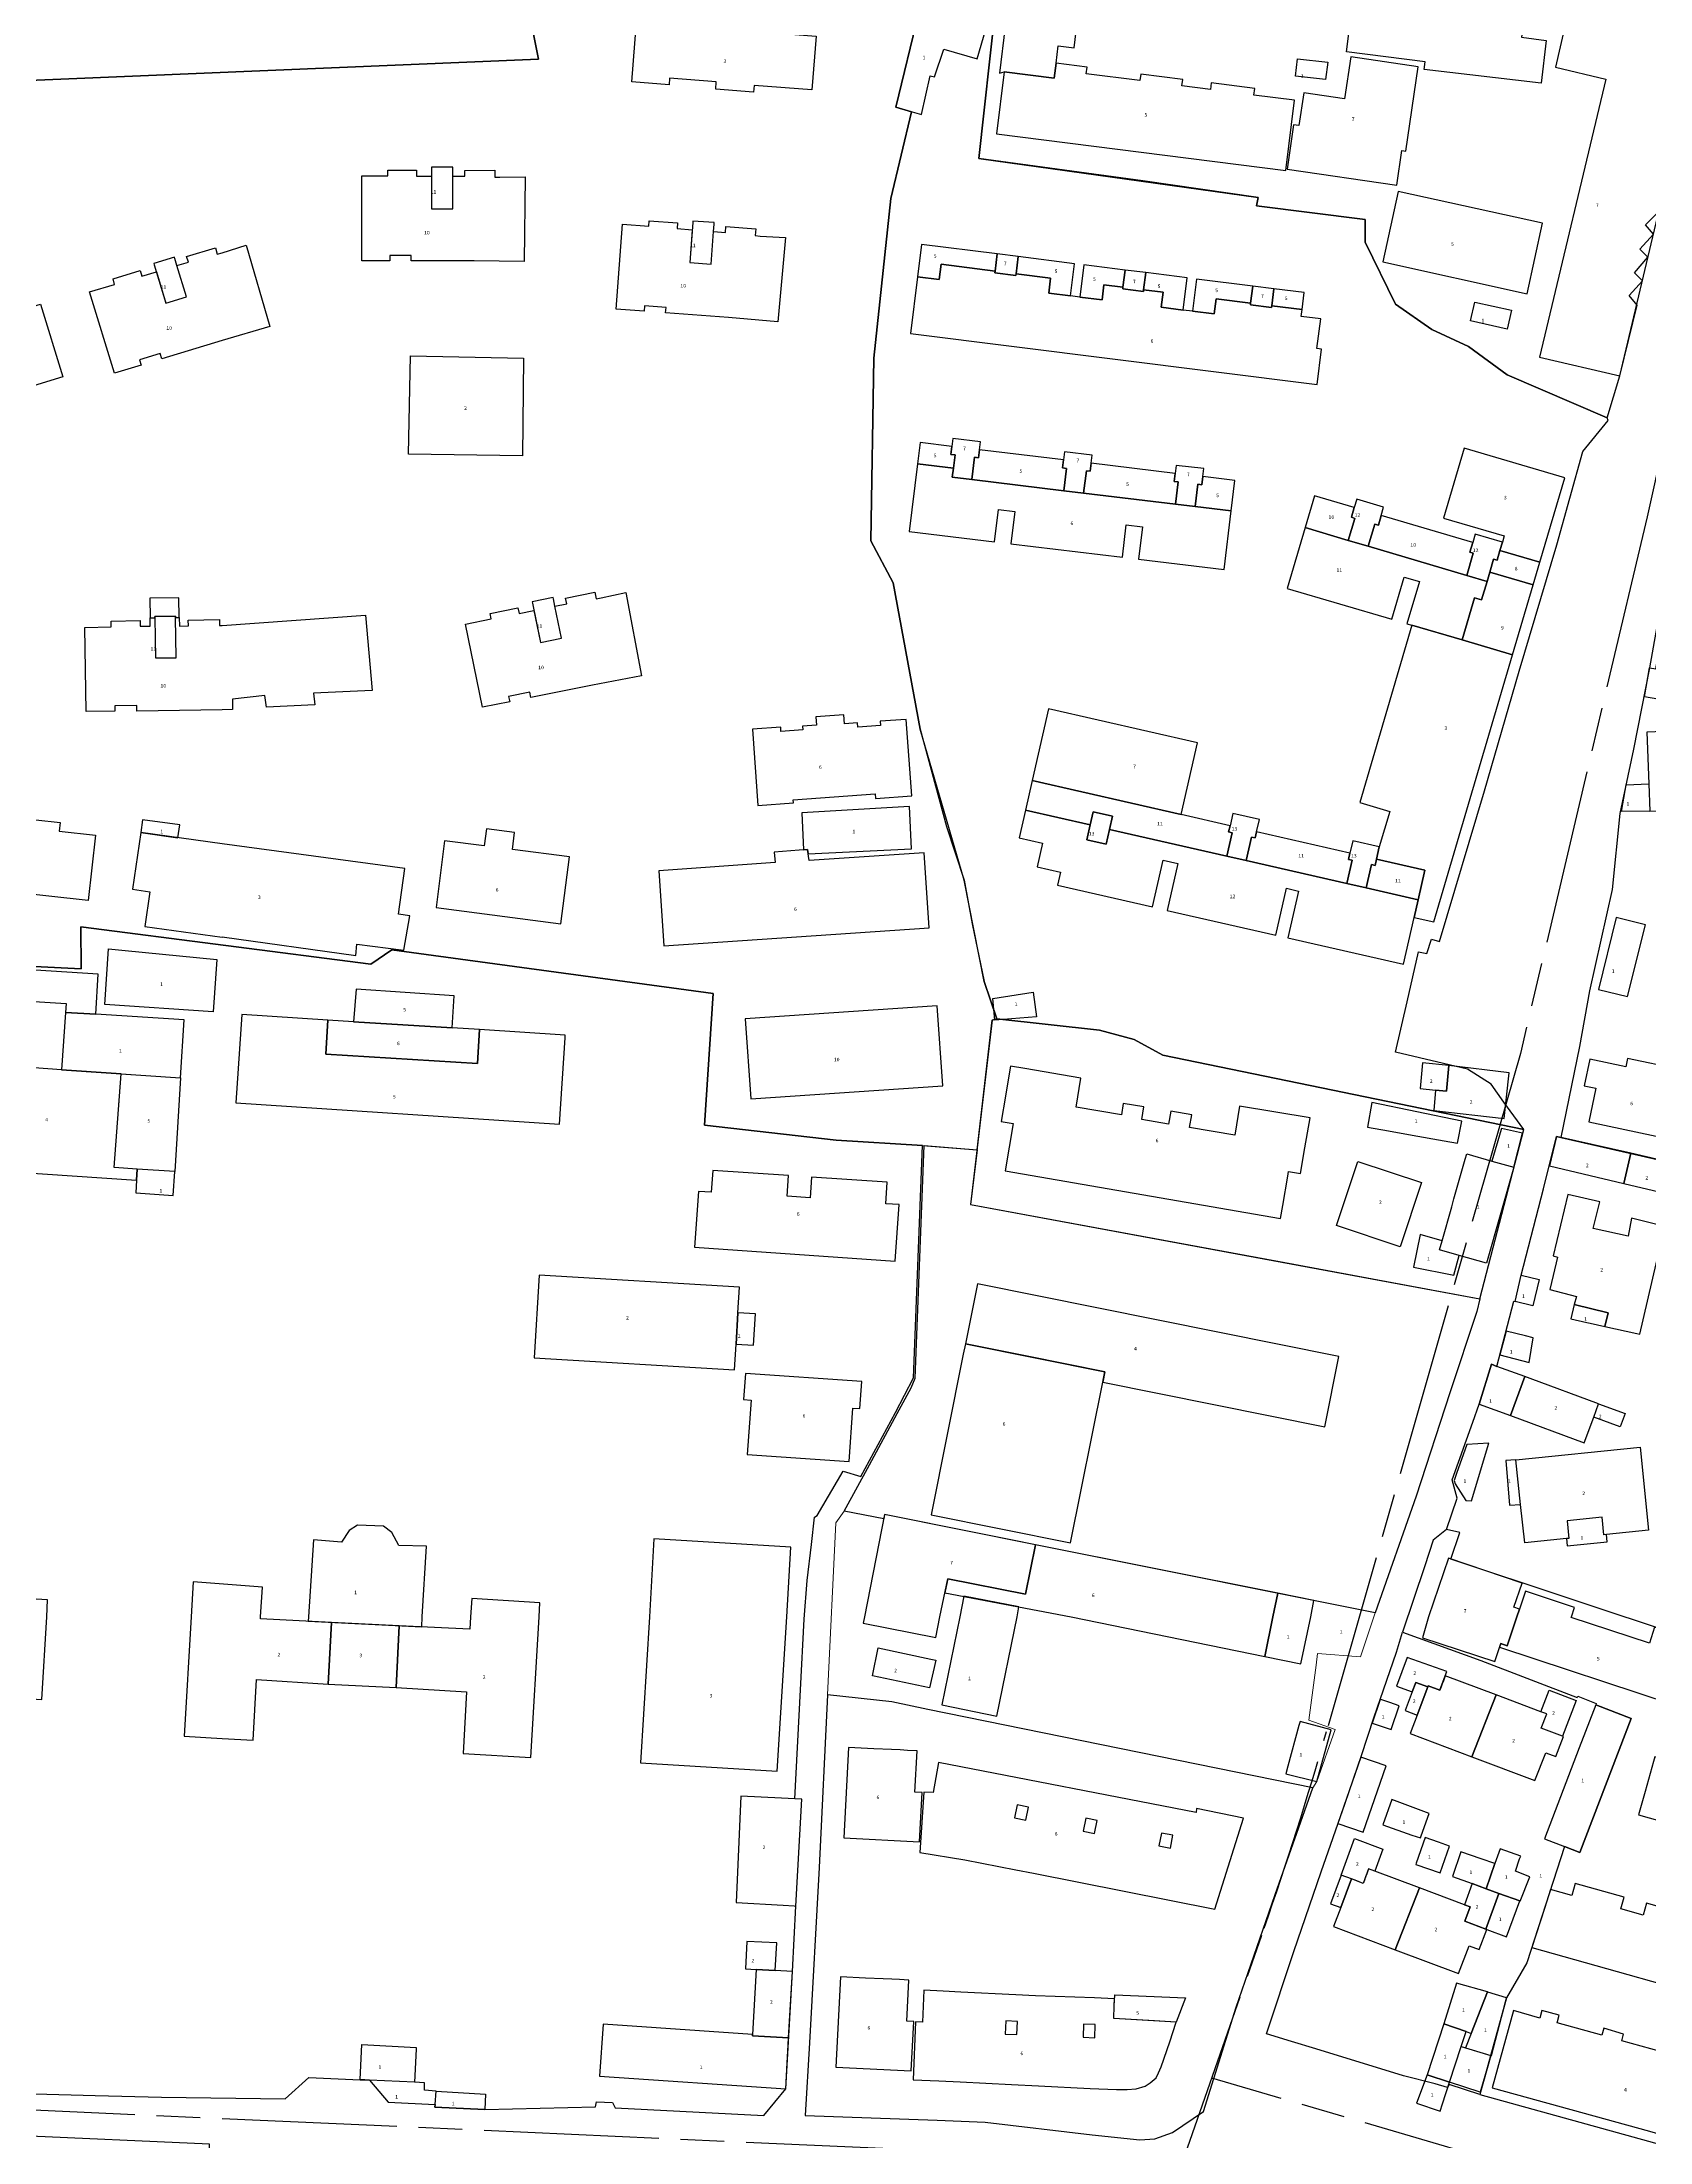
# Model space of a CAD drawing. Header units: millimetres. Extents: x 125232 to 134072, y 142885 to 152835.
# Drawn here: x 128975.3 to 129196, y 146927.9 to 147216.2 of the extents above; entities that cross this region are included whole.
import ezdxf
from ezdxf.enums import TextEntityAlignment as Align

# ---------------------------------------------------------------- set-up
doc = ezdxf.new("R2010")
doc.units = ezdxf.units.MM
doc.linetypes.add('ACAD_ISO08W100', pattern=[36, 24, -3, 6, -3])
for name, color, linetype in [('buildings', 7, 'Continuous'), ('commerce and residence', 32, 'Continuous'), ('layers', 7, 'Continuous'), ('research & university', 30, 'Continuous'), ('residence', 2, 'Continuous'), ('residence-bad', 41, 'Continuous'), ('villadom', 51, 'Continuous'), ('老城北中心线', 7, 'ACAD_ISO08W100')]:
    doc.layers.add(name, color=color, linetype=linetype)
doc.layers.add('government', color=221, linetype='Continuous', lineweight=0)
doc.styles.add('层数', font='', dxfattribs={"height": 2})
doc.styles.get('层数').set_extended_font_data('FangSong_GB2312')

msp = doc.modelspace()

# ---------------------------------------------------------------- linework, layer by layer
at = {"layer": 'buildings', "linetype": 'Continuous', "flags": 128}
for points, elevation in [([(129181.77, 147216.39), (129181.07, 147210.5), (129165.03, 147212.4), (129165.16, 147213.44), (129154.33, 147214.83), (129156.01, 147227.91), (129179.4, 147224.91), (129179.27, 147223.92), (129178.37, 147216.82)], 40.04), ([(129113.1, 147224.18), (129108.27, 147224.76), (129106.72, 147211.88), (129107.37, 147212.07), (129114.23, 147211.2), (129114.49, 147213.24), (129114.77, 147215.63), (129116.96, 147215.36), (129117.71, 147221.51), (129112.84, 147222.1)], 34.42), ([(129056.87, 147218.87), (129081.54, 147216.96), (129080.97, 147209.59), (129073.02, 147210.2), (129072.95, 147209.27), (129067.76, 147209.67), (129067.84, 147210.71), (129061.44, 147211.21), (129061.37, 147210.3), (129056.23, 147210.7), (129056.87, 147218.87)], 32.66), ([(129147.22, 147208.18), (129141.64, 147208.89), (129141.76, 147209.79), (129135.79, 147210.55), (129135.68, 147209.64), (129131.76, 147210.14), (129131.87, 147211.04), (129126.1, 147211.77), (129125.99, 147210.87), (129118.62, 147211.8), (129118.73, 147212.71), (129114.49, 147213.24), (129114.23, 147211.2), (129107.37, 147212.07), (129106.3, 147203.57), (129146, 147198.54)], 34.42), ([(129164.18, 147212.76), (129154.93, 147214.12), (129154.09, 147208.37), (129148.48, 147209.2), (129147.82, 147204.69), (129147.08, 147204.8), (129146.19, 147198.71), (129161.24, 147196.5), (129161.93, 147201.26), (129162.48, 147201.18)], 34.42), ([(129151.78, 147213.41), (129151.47, 147211.01), (129147.36, 147211.46), (129147.63, 147213.86)], 14.63), ([(129019.18, 147186.14), (129019.18, 147197.8), (129022.77, 147197.8), (129022.77, 147198.57), (129026.68, 147198.57), (129026.68, 147197.77), (129028.75, 147197.77), (129028.76, 147193.28), (129031.7, 147193.28), (129031.7, 147197.77), (129033.34, 147197.75), (129033.34, 147198.55), (129037.46, 147198.56), (129037.46, 147197.62), (129038.13, 147197.62), (129041.6, 147197.65), (129041.45, 147186.04), (129034.62, 147186.13), (129025.98, 147186.14), (129025.98, 147186.88), (129023.01, 147186.88), (129023.01, 147186.14), (129019.18, 147186.14)], 32.66), ([(129031.7, 147198.98), (129028.76, 147198.98), (129028.76, 147198.78), (129028.76, 147193.28), (129031.7, 147193.28), (129031.7, 147197.77), (129031.7, 147198.78)], 32.66), ([(129161.46, 147195.65), (129159.34, 147185.97), (129179.15, 147181.62), (129181.27, 147191.3)], 27.9), ([(129054.11, 147179.51), (129054.99, 147191.14), (129058.57, 147190.87), (129058.63, 147191.64), (129062.52, 147191.34), (129062.46, 147190.55), (129064.53, 147190.39), (129064.2, 147185.91), (129067.13, 147185.69), (129067.47, 147190.17), (129069.1, 147190.02), (129069.16, 147190.82), (129073.27, 147190.52), (129073.2, 147189.59), (129073.87, 147189.53), (129077.33, 147189.31), (129076.31, 147177.74), (129069.51, 147178.34), (129060.89, 147179), (129060.94, 147179.74), (129057.98, 147179.96), (129057.93, 147179.22), (129054.11, 147179.51)], 32.66), ([(129067.56, 147191.37), (129064.63, 147191.59), (129064.61, 147191.39), (129064.2, 147185.91), (129067.13, 147185.69), (129067.47, 147190.17), (129067.55, 147191.17)], 32.66), ([(129171.98, 147180.45), (129176.99, 147179.35), (129176.4, 147176.74), (129171.39, 147177.87)], 14.28), ([(129025.85, 147173.07), (129041.38, 147172.76), (129041.24, 147159.34), (129025.58, 147159.57), (129025.85, 147173.07)], 32.66), ([(129035.74, 147124.84), (129033.42, 147136.27), (129036.94, 147136.98), (129036.79, 147137.73), (129040.61, 147138.51), (129040.77, 147137.73), (129042.81, 147138.14), (129043.71, 147133.74), (129046.59, 147134.32), (129045.7, 147138.73), (129047.31, 147139.03), (129047.15, 147139.81), (129051.18, 147140.64), (129051.37, 147139.72), (129052.03, 147139.86), (129055.42, 147140.58), (129057.59, 147129.17), (129050.87, 147127.9), (129042.4, 147126.19), (129042.25, 147126.91), (129039.34, 147126.33), (129039.49, 147125.6), (129035.74, 147124.84)], 32.66), ([(129045.46, 147139.91), (129042.57, 147139.32), (129042.61, 147139.13), (129043.71, 147133.74), (129046.59, 147134.32), (129045.7, 147138.73), (129045.5, 147139.71)], 32.66), ([(129081.5, 147123.53), (129081.58, 147122.37), (129079.67, 147122.23), (129079.71, 147121.75), (129076.72, 147121.54), (129076.68, 147122.1), (129072.79, 147121.83), (129073.53, 147111.36), (129078.42, 147111.71), (129078.39, 147112.14), (129089.67, 147112.95), (129089.71, 147112.34), (129094.67, 147112.7), (129093.92, 147123.17), (129090.33, 147122.92), (129090.37, 147122.34), (129087.26, 147122.11), (129087.22, 147122.7), (129085.42, 147122.57), (129085.33, 147123.8), (129081.5, 147123.53)], 32.66), ([(129195.57, 147121.43), (129195.85, 147114.32), (129195.99, 147110.58), (129207.96, 147111.19), (129208.06, 147108.7), (129229.53, 147109.56), (129229.43, 147112.05), (129234.38, 147112.25), (129233.95, 147122.94)], 31.73), ([(129195.99, 147110.58), (129192.11, 147110.53), (129192.74, 147114.2), (129195.85, 147114.32)], 31.73), ([(129094.36, 147111.22), (129079.58, 147110.37), (129079.82, 147105.28), (129080.36, 147105.32), (129080.45, 147104.71), (129094.62, 147105.39)], 32.66), ([(129036.3, 147108.16), (129035.99, 147105.82), (129030.55, 147106.52), (129029.37, 147097.37), (129046.52, 147095.14), (129047.7, 147104.3), (129039.85, 147105.31), (129040.16, 147107.66), (129036.3, 147108.16)], 32.66), ([(129059.96, 147102.41), (129060.66, 147092.12), (129097.08, 147094.59), (129096.38, 147104.88), (129080.59, 147103.8), (129080.36, 147105.32), (129075.8, 147104.97), (129075.91, 147103.53), (129059.96, 147102.41)], 32.66), ([(129191.36, 147095.99), (129188.92, 147086.12), (129192.94, 147085.13), (129195.38, 147094.99)], 19.29), ([(129031.88, 147085.25), (129018.41, 147086.16), (129018.02, 147081.68), (129031.59, 147080.84)], 37.64), ([(129111.78, 147082.36), (129106.09, 147081.91), (129105.79, 147084.87), (129111.34, 147085.76)], 15.25), ([(129047.09, 147079.47), (129047.11, 147079.84), (129035.36, 147080.61), (129035.07, 147075.93), (129014.24, 147077.22), (129014.54, 147081.89), (129002.71, 147082.67), (129001.91, 147070.55), (129046.31, 147067.63)], 37.64), ([(129071.82, 147082.08), (129072.58, 147071.09), (129098.92, 147072.9), (129098.16, 147083.88), (129071.82, 147082.08)], 32.66), ([(129014.54, 147081.89), (129014.24, 147077.22), (129035.07, 147075.93), (129035.36, 147080.61), (129031.59, 147080.84), (129018.02, 147081.68)], 37.64), ([(129192.92, 147076.65), (129192.68, 147075.51), (129187.74, 147076.56), (129186.97, 147072.9), (129188.59, 147072.56), (129187.6, 147067.92), (129201.18, 147065.04), (129202.16, 147069.67), (129203.74, 147069.34), (129204.52, 147073.02), (129199.7, 147074.04), (129199.93, 147075.16)], 19.29), ([(129193.39, 147063.64), (129183.19, 147065.94), (129182.23, 147061.88), (129192.41, 147059.49)], 18.37), ([(129155.91, 147062.5), (129164.65, 147059.59), (129161.72, 147050.8), (129152.98, 147053.71)], 19.57), ([(129193.39, 147063.64), (129192.41, 147059.49), (129199.62, 147057.79), (129200.59, 147061.95)], 18.37), ([(129077.74, 147060.55), (129067.35, 147061.27), (129067.15, 147058.27), (129065.4, 147058.39), (129064.87, 147050.72), (129092.4, 147048.82), (129092.93, 147056.57), (129091.11, 147056.7), (129091.31, 147059.64), (129080.92, 147060.36), (129080.72, 147057.52), (129077.55, 147057.74)], 32.66), ([(129073.22, 147041.58), (129070.81, 147041.7), (129070.55, 147037.41), (129072.96, 147037.27)], 20.08), ([(129087.8, 147032.3), (129071.83, 147033.4), (129071.58, 147029.82), (129072.61, 147029.75), (129072.1, 147022.28), (129086.08, 147021.31), (129086.59, 147028.64), (129087.55, 147028.57)], 32.66)]:
    msp.add_lwpolyline(points, close=True, dxfattribs=dict(at, elevation=elevation))
at = {"layer": 'buildings', "linetype": 'Continuous', "elevation": 108.08, "flags": 128}
msp.add_lwpolyline([(129185.62, 147223.91), (129183.02, 147212.73), (129189.96, 147211.07), (129180.85, 147172.92), (129191.89, 147170.34), (129194.26, 147180.05), (129193.16, 147181.38), (129194.99, 147183.39), (129193.89, 147184.47), (129195.72, 147186.61), (129194.62, 147187.74), (129196.51, 147189.77), (129195.41, 147191.06), (129197.37, 147193.04)], dxfattribs=at)
at = {"layer": 'buildings', "linetype": 'Continuous', "flags": 128}
for points in [[(129105.5, 147220.13), (129099.13, 147222.03), (129098.76, 147220.9), (129096.79, 147221.32), (129096.63, 147220.09), (129095.66, 147220.21), (129092.51, 147207.2), (129096.01, 147206.22), (129097.21, 147211.5), (129097.78, 147211.37), (129099.09, 147215.18), (129103.64, 147213.87)], [(128985.23, 147170.7), (128981.82, 147181.85), (128985.25, 147182.9), (128985.03, 147183.64), (128988.76, 147184.78), (128989, 147184.01), (128990.98, 147184.62), (128992.3, 147180.33), (128995.12, 147181.19), (128993.8, 147185.48), (128995.38, 147185.94), (128995.14, 147186.7), (128999.08, 147187.92), (128999.35, 147187.02), (129000, 147187.22), (129003.3, 147188.27), (129006.56, 147177.12), (129000, 147175.21), (128991.73, 147172.69), (128991.52, 147173.4), (128988.68, 147172.53), (128988.89, 147171.82), (128985.23, 147170.7)], [(128993.45, 147186.64), (128990.64, 147185.78), (128990.69, 147185.59), (128992.3, 147180.33), (128995.12, 147181.19), (128993.8, 147185.48), (128993.51, 147186.45)], [(129106.39, 147187.07), (129096.02, 147188.37), (129095.47, 147183.95), (129098.45, 147183.58), (129098.71, 147185.65), (129106.1, 147184.72)], [(129109.28, 147186.7), (129106.39, 147187.07), (129106.1, 147184.72), (129106.07, 147184.48), (129108.96, 147184.12), (129108.99, 147184.36)], [(129117, 147185.73), (129109.28, 147186.7), (129108.99, 147184.36), (129113.73, 147183.76), (129113.47, 147181.69), (129116.45, 147181.32)], [(129150.82, 147178.16), (129148.13, 147178.5), (129148.25, 147179.43), (129144.09, 147179.95), (129144.06, 147179.71), (129141.15, 147180.08), (129141.18, 147180.32), (129136.44, 147180.91), (129136.18, 147178.84), (129133.2, 147179.22), (129131.94, 147179.37), (129128.91, 147179.75), (129129.17, 147181.82), (129126.5, 147182.16), (129126.47, 147181.92), (129123.63, 147182.28), (129123.66, 147182.52), (129121.06, 147182.84), (129120.8, 147180.77), (129117.75, 147181.15), (129116.45, 147181.32), (129113.47, 147181.69), (129113.73, 147183.76), (129108.99, 147184.36), (129108.96, 147184.12), (129106.07, 147184.48), (129106.1, 147184.72), (129098.71, 147185.65), (129098.45, 147183.58), (129095.47, 147183.95), (129094.49, 147176.17), (129150.33, 147169.16), (129150.94, 147174.01), (129150.3, 147174.09)], [(129123.95, 147184.86), (129118.31, 147185.57), (129117.75, 147181.15), (129120.8, 147180.77), (129121.06, 147182.84), (129123.66, 147182.52)], [(129126.79, 147184.51), (129123.95, 147184.86), (129123.66, 147182.52), (129123.63, 147182.28), (129126.47, 147181.92), (129126.5, 147182.16)], [(129132.5, 147183.79), (129126.79, 147184.51), (129126.5, 147182.16), (129129.17, 147181.82), (129128.91, 147179.75), (129131.94, 147179.37)], [(129141.48, 147182.66), (129133.76, 147183.63), (129133.2, 147179.22), (129136.18, 147178.84), (129136.44, 147180.91), (129141.18, 147180.32)], [(128972.79, 147166.95), (128965.47, 147164.72), (128965.03, 147166.17), (128959.37, 147164.42), (128956.26, 147174.51), (128960.94, 147175.94), (128960.06, 147178.82), (128969.52, 147181.71), (128970.42, 147178.77), (128975.07, 147180.2), (128978.14, 147170.2), (128972.34, 147168.42)], [(129144.39, 147182.3), (129141.48, 147182.66), (129141.18, 147180.32), (129141.15, 147180.08), (129144.06, 147179.71), (129144.09, 147179.95)], [(129148.54, 147181.77), (129144.39, 147182.3), (129144.09, 147179.95), (129148.25, 147179.43)], [(129100.61, 147159.49), (129100.06, 147159.55), (129100.19, 147160.65), (129095.81, 147161.18), (129095.46, 147158.24), (129100.39, 147157.65)], [(129104.1, 147161.3), (129100.33, 147161.75), (129100.19, 147160.65), (129100.06, 147159.55), (129100.61, 147159.49), (129100.39, 147157.65), (129100.24, 147156.42), (129102.91, 147156.09), (129103.28, 147159.16), (129103.83, 147159.1), (129103.96, 147160.2)], [(129184.31, 147156.35), (129170.51, 147160.42), (129167.67, 147150.82), (129176.01, 147148.36), (129175.76, 147147.52), (129175.42, 147146.38), (129180.89, 147144.76)], [(129138.51, 147151.79), (129133.56, 147152.39), (129130.87, 147152.72), (129118.26, 147154.24), (129115.56, 147154.57), (129102.91, 147156.09), (129100.24, 147156.42), (129100.39, 147157.65), (129095.46, 147158.24), (129094.34, 147148.97), (129106.03, 147147.56), (129106.57, 147152.01), (129108.8, 147151.74), (129108.26, 147147.29), (129123.58, 147145.44), (129124.12, 147149.89), (129126.35, 147149.62), (129125.81, 147145.17), (129137.54, 147143.75)], [(129115.93, 147157.64), (129115.38, 147157.7), (129115.51, 147158.8), (129103.96, 147160.2), (129103.83, 147159.1), (129103.28, 147159.16), (129102.91, 147156.09), (129115.56, 147154.57)], [(129119.45, 147159.45), (129115.65, 147159.9), (129115.51, 147158.8), (129115.38, 147157.7), (129115.93, 147157.64), (129115.56, 147154.57), (129118.26, 147154.24), (129118.64, 147157.31), (129119.18, 147157.24), (129119.31, 147158.34)], [(129131.24, 147155.79), (129130.7, 147155.85), (129130.83, 147156.95), (129119.31, 147158.34), (129119.18, 147157.24), (129118.64, 147157.31), (129118.26, 147154.24), (129130.87, 147152.72)], [(129134.75, 147157.6), (129130.96, 147158.05), (129130.83, 147156.95), (129130.7, 147155.85), (129131.24, 147155.79), (129130.87, 147152.72), (129133.56, 147152.39), (129133.93, 147155.46), (129134.48, 147155.39), (129134.61, 147156.5)], [(129139.01, 147155.96), (129134.61, 147156.5), (129134.48, 147155.39), (129133.93, 147155.46), (129133.56, 147152.39), (129138.51, 147151.79)], [(129155.42, 147152.28), (129149.95, 147153.89), (129148.66, 147149.51), (129154.6, 147147.75), (129155.5, 147150.78), (129155.02, 147150.92)], [(129159.45, 147152.33), (129155.75, 147153.42), (129155.42, 147152.28), (129155.02, 147150.92), (129155.5, 147150.78), (129154.6, 147147.75), (129157.34, 147146.94), (129158.24, 147149.97), (129158.72, 147149.83), (129159.12, 147151.19)], [(129157.34, 147146.94), (129154.6, 147147.75), (129148.66, 147149.51), (129146.2, 147141.17), (129160.58, 147136.93), (129162.28, 147142.7), (129164.35, 147142.1), (129162.64, 147136.32), (129163.34, 147136.12), (129170.21, 147134.09), (129171.92, 147139.89), (129172.9, 147139.6), (129173.65, 147142.13), (129170.87, 147142.95)], [(129159.12, 147151.19), (129158.72, 147149.83), (129158.24, 147149.97), (129157.34, 147146.94), (129170.87, 147142.95), (129171.76, 147145.98), (129171.28, 147146.13), (129171.68, 147147.48)], [(129175.76, 147147.52), (129172.02, 147148.62), (129171.68, 147147.48), (129171.28, 147146.13), (129171.76, 147145.98), (129170.87, 147142.95), (129173.65, 147142.13), (129174.02, 147143.39), (129174.54, 147145.16), (129175.02, 147145.02), (129175.42, 147146.38)], [(129180.89, 147144.76), (129175.42, 147146.38), (129175.02, 147145.02), (129174.54, 147145.16), (129174.02, 147143.39), (129179.97, 147141.63)], [(129179.97, 147141.63), (129174.02, 147143.39), (129173.65, 147142.13), (129172.9, 147139.6), (129171.92, 147139.89), (129170.21, 147134.09), (129177.14, 147132.05)], [(128981.35, 147124.27), (128981.17, 147135.81), (128984.78, 147135.89), (128984.76, 147136.68), (128988.77, 147136.76), (128988.78, 147135.96), (128990.14, 147135.99), (128990.12, 147136.79), (128990.12, 147137.1), (128990.77, 147137.11), (128990.85, 147131.61), (128993.72, 147131.65), (128993.61, 147137.15), (128994.12, 147137.16), (128994.14, 147135.99), (128995.38, 147136.01), (128995.36, 147136.82), (128999.66, 147136.9), (128999.67, 147136.08), (129000, 147136.09), (129019.7, 147137.48), (129020.61, 147127.14), (129012.55, 147126.79), (129012.73, 147125.16), (129006.1, 147124.84), (129005.85, 147126.47), (129001.41, 147125.95), (129001.43, 147124.52), (129000, 147124.51), (128988.31, 147124.33), (128988.3, 147125.1), (128985.27, 147125.05), (128985.29, 147124.3), (128981.35, 147124.27)], [(128990.08, 147139.8), (128990.12, 147137.1), (128990.77, 147137.11), (128990.77, 147137.31), (128993.61, 147137.35), (128993.61, 147137.15), (128994.12, 147137.16), (128994.07, 147139.86)], [(128990.77, 147137.31), (128990.77, 147137.11), (128990.85, 147131.61), (128993.72, 147131.65), (128993.61, 147137.15), (128993.61, 147137.35)], [(129177.14, 147132.05), (129170.21, 147134.09), (129163.34, 147136.12), (129156.18, 147111.75), (129160.28, 147110.54), (129158.85, 147105.68), (129158.46, 147103.99), (129165.12, 147102.47), (129164.19, 147098.4), (129163.64, 147095.99), (129166.36, 147095.37)], [(129198.9, 147125.63), (129195.24, 147126.28), (129195.95, 147130.27), (129196.83, 147130.11), (129197.42, 147133.4), (129200.2, 147132.89)], [(129133.91, 147119.96), (129113.45, 147124.64), (129111.2, 147114.79), (129131.66, 147110.12)], [(129111.2, 147114.79), (129110.27, 147110.73), (129119.17, 147108.69), (129119.58, 147110.49), (129122.25, 147109.88), (129121.84, 147108.08), (129137.92, 147104.41), (129138.66, 147107.63), (129138.17, 147107.74), (129138.36, 147108.58), (129131.66, 147110.12)], [(128970.98, 147108.59), (128971.11, 147109.75), (128977.78, 147109.05), (128977.65, 147107.86), (128982.63, 147107.31), (128981.63, 147098.33), (128964.98, 147100.17), (128965.97, 147109.15)], [(128988.85, 147107.65), (128993.95, 147106.94), (128994.19, 147108.7), (128989.1, 147109.41)], [(129140.59, 147103.8), (129137.92, 147104.41), (129121.84, 147108.08), (129121.37, 147106.06), (129118.71, 147106.67), (129119.17, 147108.69), (129110.27, 147110.73), (129109.4, 147106.92), (129112.62, 147106.18), (129111.88, 147102.94), (129115.1, 147102.2), (129114.69, 147100.41), (129127.72, 147097.43), (129129.19, 147103.87), (129131.22, 147103.4), (129129.75, 147096.97), (129144.64, 147093.57), (129146.11, 147100), (129147.78, 147099.62), (129146.31, 147093.18), (129162.17, 147089.56), (129163.64, 147095.99), (129164.19, 147098.4), (129157.05, 147100.04), (129154.39, 147100.64)], [(129122.25, 147109.88), (129119.58, 147110.49), (129119.17, 147108.69), (129118.71, 147106.67), (129121.37, 147106.06), (129121.84, 147108.08)], [(129142.39, 147109.44), (129138.75, 147110.27), (129138.36, 147108.58), (129138.17, 147107.74), (129138.66, 147107.63), (129137.92, 147104.41), (129140.59, 147103.8), (129141.32, 147107.02), (129141.81, 147106.9), (129142, 147107.75)], [(128990.07, 147099.53), (128989.41, 147094.77), (129000, 147093.3), (129000, 147093.31), (129018.36, 147090.75), (129018.52, 147092.31), (129024.93, 147091.49), (129025.78, 147096.23), (129024.23, 147096.44), (129025.11, 147102.7), (129000, 147106.1), (128988.85, 147107.65), (128987.72, 147099.86), (128990.07, 147099.53)], [(129154.83, 147104.82), (129142, 147107.75), (129141.81, 147106.9), (129141.32, 147107.02), (129140.59, 147103.8), (129154.39, 147100.64), (129155.13, 147103.86), (129154.64, 147103.97)], [(129158.85, 147105.68), (129155.22, 147106.51), (129154.83, 147104.82), (129154.64, 147103.97), (129155.13, 147103.86), (129154.39, 147100.64), (129157.05, 147100.04), (129157.78, 147103.25), (129158.27, 147103.14), (129158.46, 147103.99)], [(129165.12, 147102.47), (129158.46, 147103.99), (129158.27, 147103.14), (129157.78, 147103.25), (129157.05, 147100.04), (129164.19, 147098.4)], [(128984.4, 147091.68), (128986.7, 147091.46), (128999.29, 147090.24), (128998.79, 147083.02), (128983.93, 147084.06)], [(128969.81, 147083.51), (128969.88, 147084.71), (128978.58, 147084.16), (128978.51, 147082.96), (128982.65, 147082.7), (128983, 147088.19), (128964.99, 147089.33), (128964.62, 147083.84), (128967.26, 147083.67)], [(128994.31, 147073.98), (128994.81, 147081.94), (128982.65, 147082.7), (128978.51, 147082.96), (128977.98, 147075.09)], [(128986.13, 147074.51), (128977.98, 147075.09), (128964.14, 147076.06), (128963.11, 147061.64), (128988.26, 147059.91), (128988.33, 147061.46), (128985.17, 147061.66)], [(128986.13, 147074.51), (128994.31, 147073.98), (128993.52, 147061.14), (128988.33, 147061.46), (128985.17, 147061.66), (128985.31, 147063.52)], [(129149.34, 147068.49), (129139.67, 147070.11), (129139, 147066.12), (129132.81, 147067.16), (129133.1, 147068.92), (129130.22, 147069.4), (129129.93, 147067.62), (129126.24, 147068.24), (129126.53, 147069.98), (129123.71, 147070.45), (129123.45, 147068.88), (129117.22, 147069.93), (129117.89, 147073.95), (129110.2, 147075.24), (129108.23, 147075.57), (129107.96, 147073.97), (129107.54, 147071.47), (129106.96, 147068), (129108.58, 147067.73), (129107.48, 147061.19), (129145.31, 147054.68), (129145.61, 147056.46), (129146.28, 147060.47), (129146.39, 147061.11), (129148.05, 147060.83), (129148.64, 147064.35)], [(129164.8, 147076.04), (129164.46, 147072.5), (129166.55, 147072.3), (129168.07, 147072.15), (129168.41, 147075.68)], [(129176.69, 147074.66), (129168.41, 147075.68), (129168.07, 147072.15), (129166.55, 147072.3), (129166.32, 147069.5), (129175.97, 147068.39)], [(129170.18, 147068.02), (129157.84, 147070.59), (129157.24, 147067.19), (129160.1, 147066.68), (129163.37, 147066.1), (129167.75, 147065.32), (129169.59, 147065)], [(129178.51, 147066.38), (129175.61, 147067.02), (129175.58, 147066.89), (129174.32, 147062.56), (129177.31, 147061.71)], [(129170.85, 147063.54), (129174.32, 147062.56), (129177.31, 147061.71), (129173.58, 147048.52), (129169.83, 147049.58), (129167.12, 147050.35), (129167.47, 147051.6), (129168.79, 147056.27), (129169.1, 147057.37), (129170.64, 147062.82)], [(128993.52, 147061.14), (128988.33, 147061.46), (128988.26, 147059.91), (128988.18, 147058.17), (128993.31, 147057.83)], [(129198.05, 147053.57), (129193.49, 147054.71), (129193.01, 147052.26), (129188.22, 147053.28), (129189.11, 147056.95), (129184.73, 147057.96), (129182.73, 147049.53), (129183.3, 147049.36), (129182.7, 147046.83), (129182.24, 147044.91), (129185.91, 147043.97), (129185.58, 147042.86), (129190.26, 147041.73), (129189.82, 147039.86), (129194.21, 147038.87), (129194.61, 147038.78)], [(129169.83, 147049.58), (129167.12, 147050.35), (129167.47, 147051.6), (129164.47, 147052.46), (129163.53, 147048), (129169.07, 147046.87)], [(129071.02, 147045.22), (129043.55, 147046.88), (129042.86, 147035.54), (129070.34, 147033.88), (129070.55, 147037.41), (129070.81, 147041.7)], [(129153.32, 147035.72), (129103.68, 147045.68), (129102.03, 147037.45), (129121.19, 147033.61), (129120.9, 147032.2), (129151.38, 147026.08)], [(129177.48, 147043.27), (129178.34, 147046.88), (129180.78, 147046.3), (129179.92, 147042.69)], [(129185.58, 147042.86), (129185.15, 147040.91), (129187.35, 147040.41), (129187.8, 147040.31), (129189.82, 147039.86), (129190.26, 147041.73)], [(129120.9, 147032.2), (129121, 147032.69), (129121.19, 147033.61), (129110.51, 147035.75), (129102.03, 147037.45), (129101.75, 147036.03), (129097.33, 147014.01), (129116.48, 147010.16)], [(129179.99, 147038.27), (129178.9, 147038.55), (129176.27, 147039.22), (129175.41, 147035.95), (129179.44, 147034.92)], [(129178.81, 147032.97), (129174.99, 147034.37), (129174.24, 147034.65), (129172.56, 147029.18), (129176.84, 147027.61)], [(129188.95, 147029.25), (129179.54, 147032.7), (129178.81, 147032.97), (129176.84, 147027.61), (129186.98, 147023.89), (129188.28, 147027.42)], [(129188.95, 147029.25), (129192.59, 147027.91), (129191.92, 147026.09), (129188.28, 147027.42)], [(129173.88, 147023.82), (129170.85, 147023.63), (129169.44, 147019.67), (129169.13, 147018.7), (129169.27, 147018.23), (129170.71, 147015.98), (129171.49, 147015.93)], [(129177.59, 147021.56), (129194.65, 147023.26), (129195.82, 147011.87), (129190.04, 147011.28), (129189.68, 147011.24), (129189.43, 147013.65), (129184.65, 147013.16), (129184.89, 147010.76), (129184.53, 147010.73), (129178.82, 147010.14), (129178.25, 147015.42)], [(129177.59, 147021.56), (129176.2, 147021.44), (129176.73, 147015.33), (129178.25, 147015.42)], [(129088.02, 146999.14), (129097.96, 146997.15), (129098.53, 147000), (129098.53, 147000), (129099.63, 147005.22), (129110.28, 147003.08), (129111.64, 147009.89), (129090.95, 147014.04), (129088.19, 147000), (129088.02, 146999.14)], [(129190.14, 147010.28), (129190.04, 147011.28), (129189.68, 147011.24), (129189.43, 147013.65), (129184.65, 147013.16), (129184.89, 147010.76), (129184.53, 147010.73), (129184.63, 147009.72)], [(129011.87, 147000), (129011.84, 146999.39), (129027.41, 146998.62), (129027.47, 147000), (129028.07, 147009.69), (129024.25, 147009.77), (129023.32, 147011.57), (129022.16, 147012.43), (129018.61, 147012.56), (129017.44, 147011.85), (129016.41, 147010.25), (129012.57, 147010.55), (129011.87, 147000)], [(129057.44, 146979.97), (129076.22, 146978.81), (129077.53, 147000), (129077.52, 147000), (129078.09, 147009.57), (129059.26, 147010.68), (129058.67, 147000), (129057.44, 146979.97)], [(129099.63, 147005.22), (129099.22, 147003.3), (129116.57, 147000), (129143.12, 146994.55), (129144.24, 147000), (129144.91, 147003.22), (129111.64, 147009.89), (129110.28, 147003.08), (129099.63, 147005.22)], [(129164.79, 146997.12), (129174.73, 146993.88), (129175.52, 146996.31), (129176.41, 146996.02), (129177.71, 147000), (129178.08, 147001.05), (129177.34, 147001.3), (129178.46, 147004.6), (129168.34, 147008.03), (129165.62, 147000), (129165.62, 147000), (129164.79, 146997.12)], [(128995.74, 147000), (128994.81, 146983.6), (129000, 146983.3), (129004.27, 146983.06), (129004.74, 146991.39), (129014.58, 146990.75), (129015, 146999.23), (129005.28, 146999.71), (129005.29, 147000), (129005.54, 147004.06), (128996.03, 147004.79), (128995.74, 147000)], [(128955.64, 146989.83), (128975.25, 146988.64), (128975.94, 147000), (128976.02, 147002.32), (128956.41, 147003.47), (128956.26, 147000), (128955.64, 146989.83)], [(129033.57, 146989.7), (129033.08, 146981.22), (129042.4, 146980.68), (129043.52, 147000), (129043.52, 147000), (129043.64, 147001.91), (129034.3, 147002.51), (129034.1, 147000), (129034.02, 146998.29), (129024.33, 146998.77), (129023.91, 146990.3), (129033.57, 146989.7)], [(129101.26, 147000), (129098.79, 146987.92), (129106.33, 146986.36), (129109.12, 147000), (129109.39, 147001.37), (129101.8, 147002.81), (129101.26, 147000)], [(129144.24, 147000), (129143.12, 146994.55), (129148.07, 146993.54), (129149.47, 147000), (129149.86, 147002.23), (129144.91, 147003.22), (129144.24, 147000)], [(129175.36, 146995.81), (129199.18, 146987.97), (129202.08, 146996.77), (129196.65, 146998.56), (129195.92, 146996.36), (129185.19, 146999.89), (129185.23, 147000), (129185.65, 147001.25), (129178.91, 147003.52), (129178.08, 147001.05), (129177.71, 147000), (129176.41, 146996.02), (129175.52, 146996.31), (129175.36, 146995.81)], [(129024.33, 146998.77), (129015, 146999.23), (129014.58, 146990.75), (129014.58, 146990.73), (129023.91, 146990.27), (129023.91, 146990.3)], [(129090.07, 146995.73), (129097.28, 146994.2), (129097.97, 146994.05), (129097.09, 146990.25), (129089.28, 146991.91)], [(129168.1, 146992.47), (129162.66, 146994.39), (129161.22, 146990.48), (129163.37, 146989.68), (129163.87, 146990.98), (129165.5, 146990.38), (129165.55, 146990.51), (129167.17, 146989.9), (129167.9, 146991.9)], [(129164.03, 146986.5), (129165.5, 146990.38), (129163.87, 146990.98), (129163.37, 146989.68), (129162.4, 146987.12)], [(129174.89, 146989.29), (129167.9, 146991.9), (129167.65, 146991.22), (129167.49, 146990.78), (129167.34, 146990.36), (129167.17, 146989.9), (129165.55, 146990.51), (129165.5, 146990.38), (129164.03, 146986.5), (129163.08, 146983.98), (129171.54, 146980.79)], [(129157.89, 146985.4), (129160.5, 146984.52), (129161.59, 146987.78), (129160.31, 146988.22), (129159.22, 146988.58), (129158.98, 146988.66)], [(129181.69, 146981.33), (129183.08, 146980.81), (129183.89, 146982.95), (129184.12, 146983.58), (129184.02, 146983.61), (129181.09, 146984.72), (129181.85, 146986.66), (129181.02, 146986.97), (129174.89, 146989.29), (129171.54, 146980.79), (129180.22, 146977.51)], [(129181.02, 146986.97), (129182.17, 146989.93), (129185.86, 146988.49), (129184.02, 146983.61), (129181.09, 146984.72), (129181.85, 146986.66)], [(129181.51, 146969.53), (129184.28, 146968.47), (129186.38, 146967.66), (129193.43, 146986.05), (129188.56, 146987.91), (129186.29, 146981.99)], [(129146, 146978.44), (129150.27, 146977.4), (129152.23, 146984.49), (129147.97, 146985.6), (129147.82, 146985.07), (129146.28, 146979.48)], [(129096.08, 146975.89), (129095.11, 146975.94), (129095.4, 146981.6), (129094.09, 146981.66), (129093.06, 146981.72), (129091.87, 146981.78), (129089.46, 146981.85), (129085.99, 146982.03), (129085.35, 146969.64), (129095.74, 146969.11)], [(129097.62, 146975.87), (129096.31, 146975.94), (129095.79, 146967.66), (129101.97, 146966.64), (129108.94, 146965.26), (129111.38, 146964.78), (129136.26, 146959.87), (129140.22, 146972.37), (129133.76, 146973.67), (129133.7, 146973.11), (129098.36, 146979.98)], [(129153.18, 146971.61), (129156.66, 146970.42), (129159.78, 146979.52), (129156.3, 146980.71)], [(129194.44, 146972.79), (129220.8, 146965.38), (129223.07, 146973.46), (129219.76, 146974.39), (129220.2, 146975.98), (129213.51, 146977.86), (129213.05, 146976.22), (129206.67, 146978.01), (129207.12, 146979.65), (129200.4, 146981.53), (129199.93, 146979.87), (129196.68, 146980.79), (129196.5, 146980.13), (129195.34, 146976.02)], [(129071.23, 146975.36), (129070.59, 146960.76), (129077.04, 146960.39), (129078.53, 146960.3), (129078.78, 146960.29), (129079.6, 146974.95)], [(129110.7, 146973.87), (129109.13, 146974.17), (129108.78, 146972.41), (129110.35, 146972.09)], [(129159.34, 146971.45), (129163.34, 146970.04), (129164.52, 146969.63), (129164.62, 146969.91), (129165.69, 146973), (129160.55, 146974.92)], [(129120.12, 146972.03), (129118.55, 146972.34), (129118.2, 146970.57), (129119.77, 146970.26)], [(129130.53, 146970.01), (129128.96, 146970.31), (129128.61, 146968.55), (129130.17, 146968.23)], [(129153.62, 146964.53), (129155.47, 146969.54), (129159.35, 146968.11), (129158.25, 146965.08), (129157.39, 146965.41), (129156.66, 146963.4), (129155.77, 146963.74), (129155.04, 146964.01)], [(129163.86, 146966.01), (129167.21, 146964.83), (129168.51, 146968.5), (129166.97, 146969.06), (129165.16, 146969.71), (129163.91, 146966.16)], [(129168.9, 146964.35), (129171.59, 146963.37), (129173.51, 146962.67), (129174.72, 146966.11), (129172.83, 146966.76), (129170.05, 146967.72)], [(129175.43, 146968.15), (129174.72, 146966.11), (129173.51, 146962.67), (129175.28, 146962.03), (129178.13, 146960.99), (129178.19, 146960.97), (129179.51, 146964.31), (129177.53, 146965.08), (129178.12, 146966.77), (129178.26, 146967.15)], [(129153.55, 146960.07), (129155.04, 146964.01), (129153.62, 146964.53), (129152.17, 146960.59)], [(129164.38, 146962.79), (129158.25, 146965.08), (129157.39, 146965.41), (129157.14, 146964.73), (129156.98, 146964.29), (129156.83, 146963.86), (129156.66, 146963.4), (129155.04, 146964.01), (129153.55, 146960.07), (129152.57, 146957.49), (129161.03, 146954.29)], [(129171.18, 146954.84), (129172.57, 146954.31), (129173.61, 146957.08), (129173.49, 146957.13), (129170.58, 146958.23), (129171.34, 146960.16), (129170.53, 146960.47), (129164.38, 146962.79), (129161.03, 146954.29), (129169.71, 146951.02)], [(129173.49, 146957.13), (129175.28, 146962.03), (129173.51, 146962.67), (129171.59, 146963.37), (129170.53, 146960.47), (129171.34, 146960.16), (129170.58, 146958.23)], [(129178.13, 146960.99), (129175.28, 146962.03), (129173.49, 146957.13), (129173.61, 146957.08), (129176.3, 146956.07)], [(129179.8, 146954.61), (129209.41, 146946.28), (129212.49, 146945.41), (129216.01, 146944.42), (129218.29, 146952.48), (129214.93, 146953.42), (129215.4, 146955.08), (129208.67, 146956.98), (129208.2, 146955.31), (129201.82, 146957.11), (129202.29, 146958.77), (129195.55, 146960.67), (129195.09, 146959.04), (129192.02, 146959.9), (129192.47, 146961.5), (129185.75, 146963.4), (129185.27, 146961.72), (129182.37, 146962.57), (129181.53, 146959.97)], [(129076.13, 146955.24), (129072.04, 146955.44), (129071.85, 146951.68), (129073.3, 146951.6), (129075.94, 146951.45)], [(129072.79, 146942.48), (129077.77, 146942.2), (129078.28, 146951.32), (129075.94, 146951.45), (129073.3, 146951.6), (129072.8, 146942.67)], [(129094.96, 146944.43), (129093.99, 146944.48), (129094.28, 146950.13), (129092.97, 146950.2), (129091.94, 146950.26), (129090.75, 146950.32), (129088.34, 146950.39), (129084.87, 146950.57), (129084.23, 146938.18), (129094.61, 146937.65)], [(129128.54, 146937.41), (129128.89, 146938.24), (129130.1, 146941.63), (129130.95, 146944.35), (129127.98, 146944.52), (129122.4, 146944.83), (129122.48, 146946.61), (129122.5, 146947.57), (129119.77, 146947.69), (129111.66, 146947.98), (129108.98, 146948.12), (129101.41, 146948.47), (129098.97, 146948.61), (129096.34, 146948.75), (129096.13, 146944.33), (129095.18, 146944.39), (129094.87, 146936.44), (129098.4, 146936.31), (129101.33, 146936.16), (129108.36, 146935.81), (129112.06, 146935.61), (129119.15, 146935.26), (129122.79, 146935.11), (129124.24, 146935.11), (129125.46, 146935.21), (129126.72, 146935.55), (129127.42, 146936.01), (129128.22, 146936.73)], [(129122.4, 146944.83), (129122.48, 146946.61), (129122.54, 146948.12), (129132.23, 146947.7), (129130.95, 146944.35)], [(129173.7, 146948.5), (129169.46, 146949.71), (129167.71, 146944.1), (129170.77, 146943.07), (129171.46, 146942.81)], [(129170.68, 146940.83), (129174.18, 146939.78), (129174.24, 146939.76), (129176.18, 146947.15), (129176.32, 146947.7), (129173.74, 146948.48), (129173.7, 146948.5), (129171.46, 146942.81)], [(129109.17, 146944.46), (129107.57, 146944.52), (129107.5, 146942.72), (129109.1, 146942.65)], [(129165.44, 146937.1), (129168.5, 146936.1), (129170.09, 146940.99), (129170.77, 146943.07), (129167.71, 146944.1)], [(129019.19, 146941.27), (129026.64, 146940.89), (129026.63, 146940.66), (129026.4, 146936.11), (129020.23, 146936.41), (129018.95, 146936.48)], [(129072.8, 146942.67), (129052.31, 146944.06), (129051.83, 146936.94), (129077.38, 146935.22), (129077.58, 146938.78), (129077.72, 146941.25), (129077.77, 146942.2), (129072.79, 146942.48)], [(129119.87, 146944.03), (129118.27, 146944.09), (129118.19, 146942.29), (129119.79, 146942.22)], [(129170.09, 146940.99), (129174.18, 146939.78), (129172.7, 146934.72), (129168.5, 146936.1)], [(129029.38, 146934.89), (129027.8, 146935.01), (129027.81, 146936.04), (129026.4, 146936.11), (129020.23, 146936.41), (129022.82, 146933.35), (129029.24, 146933.06)], [(129165.44, 146937.1), (129163.94, 146933.22), (129167.21, 146932.15), (129167.54, 146933.15), (129168.5, 146936.1)], [(129029.38, 146934.89), (129036.17, 146934.47), (129036.07, 146932.35), (129029.21, 146932.7), (129029.24, 146933.06)]]:
    msp.add_lwpolyline(points, close=True, dxfattribs=at)
msp.add_lwpolyline([(129198.8, 146939.96), (129192.16, 146941.79), (129192.37, 146942.7), (129189.67, 146943.52), (129189.38, 146942.56), (129183.26, 146944.25), (129183.55, 146945.29), (129181.16, 146945.95), (129180.87, 146944.9), (129177.29, 146945.96), (129174.36, 146935.33), (129195.94, 146929.37), (129197.52, 146928.94)], dxfattribs=at)
at = {"layer": 'commerce and residence'}
msp.add_lwpolyline([(128950.52, 147209.91), (129043.42, 147213.81), (129041.87, 147221.6), (129041.78, 147222.05), (129045.72, 147245.82), (129028.71, 147248.32), (129020.3, 147248.12), (129018.51, 147247.25), (129018.18, 147244.78), (128967.37, 147251.4)], dxfattribs=at)
at = {"layer": 'government'}
msp.add_lwpolyline([(129084.26, 147012.91), (129085.41, 147014.51), (129090.83, 147013.45), (129090.95, 147014.04), (129149.86, 147002.23), (129156.31, 147000.94), (129158.3, 147000.54), (129156.25, 146994.5), (129150.39, 146994.96), (129150.19, 146993.37), (129149.18, 146985.82), (129152.79, 146984.52), (129150.27, 146977.4), (129149.74, 146976.52), (129091.94, 146988.33), (129083.1, 146989.3)], close=True, dxfattribs=at)
at = {"layer": 'research & university'}
for points in [[(129197.32, 147138), (129195.95, 147130.27), (129193.75, 147119.09), (129191.88, 147110.28), (129190.84, 147099.81), (129187.71, 147085.9), (129186.34, 147078.29), (129183.76, 147065.81), (129200.59, 147061.95)], [(128954.34, 146935.07), (128982.59, 146934.26), (128991.7, 146934.05), (129008.68, 146933.84), (129011.93, 146936.77), (129018.95, 146936.45), (129020.23, 146936.41), (129022.82, 146933.35), (129029.24, 146933.06), (129029.21, 146932.7), (129036.07, 146932.35), (129051.24, 146932.71), (129051.42, 146933.43), (129053.6, 146933.3), (129053.96, 146932.57), (129074.39, 146931.55), (129077.38, 146935.22), (129078.28, 146951.32), (129078.78, 146960.29), (129079.6, 146974.95), (129078.64, 146974.99), (129079.4, 146989.98), (129079.9, 146999.69), (129080.32, 147004.97), (129080.89, 147009.94), (129081.31, 147013.67), (129081.68, 147013.91), (129085.27, 147019.97), (129087.68, 147019.23), (129092.45, 147028.02), (129094.9, 147032.79), (129096.13, 147064.7), (129084.3, 147065.43), (129066.24, 147067.47), (129067.39, 147085.56), (129023.29, 147091.54), (129020.44, 147089.6), (128980.61, 147094.71), (128980.66, 147088.94), (128971.52, 147089.38)]]:
    msp.add_lwpolyline(points, dxfattribs=at)
msp.add_lwpolyline([(129095.15, 147032.74), (129096.38, 147064.69), (129103.67, 147064.09), (129102.73, 147056.61), (129145.15, 147048.75), (129172.67, 147043.65), (129172.22, 147041.91), (129168.55, 147030.74), (129163.92, 147016.57), (129158.3, 147000.54), (129116.25, 147008.97), (129090.95, 147014.04), (129090.83, 147013.45), (129085.41, 147014.51), (129088.86, 147020.86), (129092.67, 147027.9), (129094.59, 147031.41)], close=True, dxfattribs=at)
at = {"layer": 'residence'}
for points in [[(129041.78, 147222.05), (129043.42, 147213.81), (128950.52, 147209.91)], [(128971.52, 147089.38), (128980.66, 147088.94), (128980.61, 147094.71), (129020.44, 147089.6), (129023.29, 147091.54), (129067.39, 147085.56), (129066.24, 147067.47), (129084.3, 147065.43), (129096.13, 147064.7), (129103.67, 147064.09), (129105.69, 147081.88), (129106.37, 147082.07), (129104.59, 147087.2), (129101.89, 147101.1), (129095.84, 147121.85), (129092.13, 147141.94), (129089.07, 147147.69), (129089.49, 147172.77), (129091.78, 147194.68), (129094.64, 147206.6), (129092.51, 147207.2), (129095.66, 147220.22)], [(129095.66, 147220.22), (129092.51, 147207.2), (129094.64, 147206.6), (129091.78, 147194.68), (129089.49, 147172.77), (129089.07, 147147.69), (129092.13, 147141.94), (129095.84, 147121.85), (129099.43, 147108.48), (129101.89, 147101.1), (129102.95, 147095.12), (129104.59, 147087.2), (129106.37, 147082.07), (129120.45, 147080.51), (129125.22, 147079.24), (129129.13, 147077.09), (129178.7, 147066.88), (129175.93, 147070.63), (129174.21, 147073.13), (129170.94, 147075.15), (129161.08, 147077.49), (129162.67, 147084.41), (129164.23, 147091.26), (129165.4, 147091.04), (129166.02, 147092.99), (129167.13, 147092.68), (129173.31, 147113.36), (129178.04, 147129.78), (129183.24, 147147.13), (129186.77, 147159.97), (129190.29, 147164.22), (129190.11, 147164.57), (129176.42, 147170.47), (129171.11, 147174.36), (129166.07, 147176.69), (129161.09, 147180.19), (129156.92, 147188.67), (129156.9, 147191.79), (129141.98, 147193.67), (129142.22, 147194.83), (129126.41, 147197.13), (129103.86, 147200.18), (129106.14, 147220.5)], [(129106.14, 147220.5), (129103.86, 147200.18), (129142.22, 147194.83), (129141.98, 147193.67), (129156.9, 147191.79), (129156.92, 147188.67), (129161.09, 147180.19), (129166.07, 147176.69), (129171.11, 147174.36), (129176.42, 147170.47), (129190.11, 147164.57), (129191.89, 147170.34), (129201.8, 147212.16), (129200.73, 147213.52), (129200.43, 147213.59), (129201.91, 147219.85)], [(129201.01, 146997.13), (129168.67, 147007.92), (129169.89, 147011.55), (129168.08, 147011.96), (129166.24, 147010.52), (129165.09, 147006.97), (129162.03, 146997.9), (129172.78, 146993.98), (129186.03, 146988.93), (129186.1, 146989.12), (129188.63, 146988.11), (129188.56, 146987.91), (129193.43, 146986.05), (129186.38, 146967.66), (129184.28, 146968.47), (129179.1, 146952.48), (129176.32, 146947.7), (129174.18, 146939.78), (129172.65, 146934.4), (129210.36, 146923.98)]]:
    msp.add_lwpolyline(points, dxfattribs=at)
for points in [[(129105.69, 147081.88), (129102.73, 147056.61), (129172.67, 147043.65), (129178.7, 147066.88), (129129.13, 147077.09), (129125.22, 147079.24), (129120.45, 147080.51), (129106.37, 147082.07)], [(129083.1, 146989.3), (129081.96, 146965.56), (129080.62, 146941.5), (129080.02, 146931.52), (129098.18, 146930.88), (129104.73, 146930.61), (129119.46, 146928.9), (129125.99, 146928.21), (129128.05, 146928.32), (129130.48, 146929.21), (129134.72, 146932.09), (129139.21, 146946.4), (129144.56, 146961.88), (129149.74, 146976.52), (129096.9, 146987.28), (129091.94, 146988.33)], [(128944.87, 146929.97), (128944.65, 146928.04), (128944.11, 146923.28), (128943.36, 146923.28), (128941.45, 146909.89), (128938.9, 146891.58), (128937.87, 146884.09), (128937.23, 146881.22), (128936.68, 146880.74), (128935.1, 146875.01), (128943.18, 146875.1), (128979.92, 146873.19), (128997.35, 146872.28), (128998.05, 146872.38), (128998.26, 146927.59)]]:
    msp.add_lwpolyline(points, close=True, dxfattribs=at)
at = {"layer": 'residence-bad'}
msp.add_lwpolyline([(129201.01, 146997.13), (129168.67, 147007.92), (129169.89, 147011.55), (129168.08, 147011.96), (129169.56, 147016.3), (129168.85, 147018.78), (129171.67, 147026.69), (129172.56, 147029.18), (129174.24, 147034.65), (129174.99, 147034.37), (129177.34, 147043.31), (129177.48, 147043.27), (129178.34, 147046.88), (129181.41, 147058.74), (129183.19, 147065.94), (129200.59, 147061.95)], dxfattribs=at)
at = {"layer": 'villadom'}
msp.add_lwpolyline([(129172.65, 146934.4), (129168.45, 146935.78), (129168.21, 146935.36), (129166.5, 146935.89), (129162.18, 146936.98), (129150.12, 146940.67), (129146.79, 146941.69), (129143.35, 146942.74), (129147.12, 146954.04), (129150.89, 146964.98), (129154.16, 146974.43), (129156.42, 146980.96), (129158.1, 146986.11), (129161.23, 146995.12), (129162.03, 146997.9), (129172.78, 146993.98), (129186.03, 146988.93), (129186.1, 146989.12), (129188.63, 146988.11), (129188.56, 146987.91), (129193.43, 146986.05), (129186.38, 146967.66), (129184.28, 146968.47), (129179.1, 146952.48), (129176.32, 146947.7)], close=True, dxfattribs=at)
at = {"layer": '老城北中心线', "linetype": 'ACAD_ISO08W100', "lineweight": 25}
for p, q in [((129213.5, 147231.37), (129195.6, 147151)), ((129195.6, 147151), (129178.22, 147077.31)), ((129178.22, 147077.31), (129151.61, 146984.27)), ((129131.86, 146925.15), (129143.05, 146957.27)), ((129131.86, 146925.15), (128874.7, 146936.75)), ((129387.27, 146863.18), (129135.87, 146936.66))]:
    msp.add_line(p, q, dxfattribs=at)
msp.add_arc((128670.89, 147121.76), 500, 340.7929, 344.0385, dxfattribs=at)

# ---------------------------------------------------------------- texts
at = {"layer": 'layers', "linetype": 'Continuous', "style": '层数'}
for s, p in [('3', (129068.83, 147213.29)), ('1', (129096.16, 147213.8)), ('1', (129148.09, 147211.26)), ('5', (129126.62, 147205.92)), ('7', (129155.06, 147205.32)), ('11', (129028.64, 147195.37, 32.66)), ('7', (129188.58, 147193.51)), ('10', (129027.73, 147189.75, 32.66)), ('11', (129064.24, 147188, 32.66)), ('5', (129168.7, 147188.17)), ('11', (128991.58, 147182.29)), ('10', (129062.91, 147182.47, 32.66)), ('5', (129128.42, 147182.4)), ('1', (129172.89, 147177.69)), ('10', (128992.35, 147176.65)), ('2', (129033.23, 147165.67, -43.32)), ('12', (129155.46, 147150.99)), ('12', (129171.68, 147146.14)), ('11', (129152.98, 147143.42)), ('11', (129043.18, 147135.76, 32.66)), ('11', (128990.18, 147132.61)), ('10', (129043.4, 147130.07, 32.66)), ('10', (128991.54, 147127.54)), ('6', (129081.93, 147116.4)), ('1', (129192.79, 147111.34)), ('13', (129138.58, 147107.92)), ('1', (128991.52, 147107.55)), ('1', (129086.53, 147107.55)), ('13', (129118.98, 147107.25)), ('13', (129154.97, 147104.23)), ('6', (129037.56, 147099.53)), ('3', (129004.92, 147098.53)), ('6', (129078.52, 147096.9)), ('1', (129190.76, 147088.38)), ('1', (128991.51, 147086.59)), ('5', (129024.86, 147083.1)), ('1', (129108.79, 147083.83)), ('1', (128985.86, 147077.41)), ('6', (129024, 147078.46)), ('10', (129083.98, 147076.25)), ('5', (129023.46, 147071.14)), ('2', (129165.79, 147073.29)), ('4', (128975.72, 147067.99)), ('5', (128989.74, 147067.83)), ('1', (129163.71, 147067.79)), ('2', (129171.26, 147070.42)), ('6', (129193.29, 147070.21)), ('6', (129128.15, 147065.13)), ('1', (129176.41, 147064.37)), ('2', (129187.21, 147061.71)), ('2', (129195.38, 147060.02)), ('1', (128991.4, 147058.23)), ('2', (129158.81, 147056.65)), ('6', (129078.9, 147055.05)), ('1', (129172.21, 147056.03)), ('1', (129165.4, 147048.92)), ('2', (129189.18, 147047.39)), ('1', (129178.45, 147043.76)), ('2', (129055.46, 147040.8)), ('1', (129186.98, 147040.64)), ('1', (129070.77, 147038.33)), ('4', (129125.18, 147036.55)), ('1', (129176.76, 147036.13)), ('6', (129079.69, 147027.36)), ('1', (129173.93, 147029.37)), ('2', (129182.9, 147028.43)), ('2', (129188.99, 147027.24)), ('6', (129107.15, 147026.21)), ('1', (129170.42, 147018.37)), ('1', (129176.52, 147018.39)), ('2', (129186.71, 147016.7)), ('1', (129186.48, 147010.61)), ('7', (129099.95, 147007.16)), ('1', (129018.14, 147003.1)), ('6', (129119.39, 147002.7)), ('7', (129170.43, 147000.56)), ('1', (129146.13, 146996.99)), ('1', (129153.42, 146997.71)), ('2', (129007.61, 146994.56)), ('3', (129018.84, 146994.44)), ('5', (129188.72, 146993.99)), ('2', (129035.79, 146991.47)), ('2', (129092.26, 146992.37)), ('1', (129102.39, 146991.29)), ('2', (129163.53, 146992.02)), ('3', (129066.92, 146988.92)), ('2', (129163.46, 146988.19)), ('1', (129159.18, 146986.02)), ('2', (129168.4, 146985.77)), ('2', (129182.58, 146986.56)), ('2', (129177.09, 146982.74)), ('1', (129147.89, 146980.83)), ('1', (129186.58, 146977.28)), ('6', (129089.83, 146974.96)), ('1', (129155.89, 146975.1)), ('6', (129114.3, 146969.96)), ('1', (129162.04, 146971.56)), ('2', (129074.19, 146968.1)), ('1', (129165.53, 146966.79)), ('2', (129155.65, 146965.84)), ('1', (129171.24, 146964.68)), ('1', (129176.09, 146964.03)), ('1', (129180.82, 146964.22)), ('2', (129152.98, 146961.54)), ('2', (129157.79, 146959.62)), ('2', (129172.07, 146959.93)), ('1', (129175.27, 146958.23)), ('2', (129166.44, 146956.83)), ('2', (129072.66, 146952.55)), ('2', (129075.21, 146946.87)), ('5', (129125.48, 146945.37)), ('1', (129170.2, 146945.76)), ('6', (129088.59, 146943.32)), ('1', (129173.23, 146943)), ('1', (129021.48, 146937.95)), ('1', (129065.55, 146937.9)), ('6', (129109.58, 146939.82, -57.08)), ('1', (129167.68, 146939.38)), ('1', (129170.97, 146937.45)), ('1', (129023.77, 146933.87)), ('1', (129031.52, 146932.94)), ('1', (129165.9, 146934.13)), ('4', (129192.44, 146934.83))]:
    msp.add_text(s, height=0.5, dxfattribs=at).set_placement(p)
for s, p in [('5', (129097.89, 147186.78, 0)), ('7', (129107.5, 147185.78, 0)), ('5', (129114.48, 147184.7, 0)), ('5', (129119.75, 147183.62, 0)), ('7', (129125.23, 147183.29, 0)), ('5', (129136.52, 147182.08, 0)), ('7', (129142.82, 147181.3, 0)), ('5', (129146.07, 147180.98, 0)), ('6', (129127.66, 147175.12, 0)), ('7', (129101.91, 147160.37, 0)), ('5', (129097.89, 147159.41, 0)), ('5', (129109.64, 147157.27, 0)), ('7', (129117.48, 147158.73, 0)), ('5', (129124.3, 147155.47, 0)), ('7', (129132.64, 147156.81, 0)), ('5', (129136.65, 147153.93, 0)), ('3', (129176.15, 147153.63, 0)), ('6', (129116.65, 147150.1, 0)), ('10', (129152.27, 147150.94, 0)), ('10', (129163.51, 147147.13, 0)), ('8', (129177.64, 147143.88, 0)), ('9', (129175.75, 147135.75, 0)), ('3', (129167.98, 147121.98, 0)), ('7', (129125.26, 147116.73, 0)), ('11', (129128.74, 147108.88, 0)), ('11', (129148.13, 147104.49, 0)), ('11', (129161.41, 147101.05, 0)), ('12', (129138.71, 147098.89, 0))]:
    msp.add_text(s, height=0.5, dxfattribs=at).set_placement(p, align=Align.MIDDLE)

doc.saveas('drawing.dxf')
